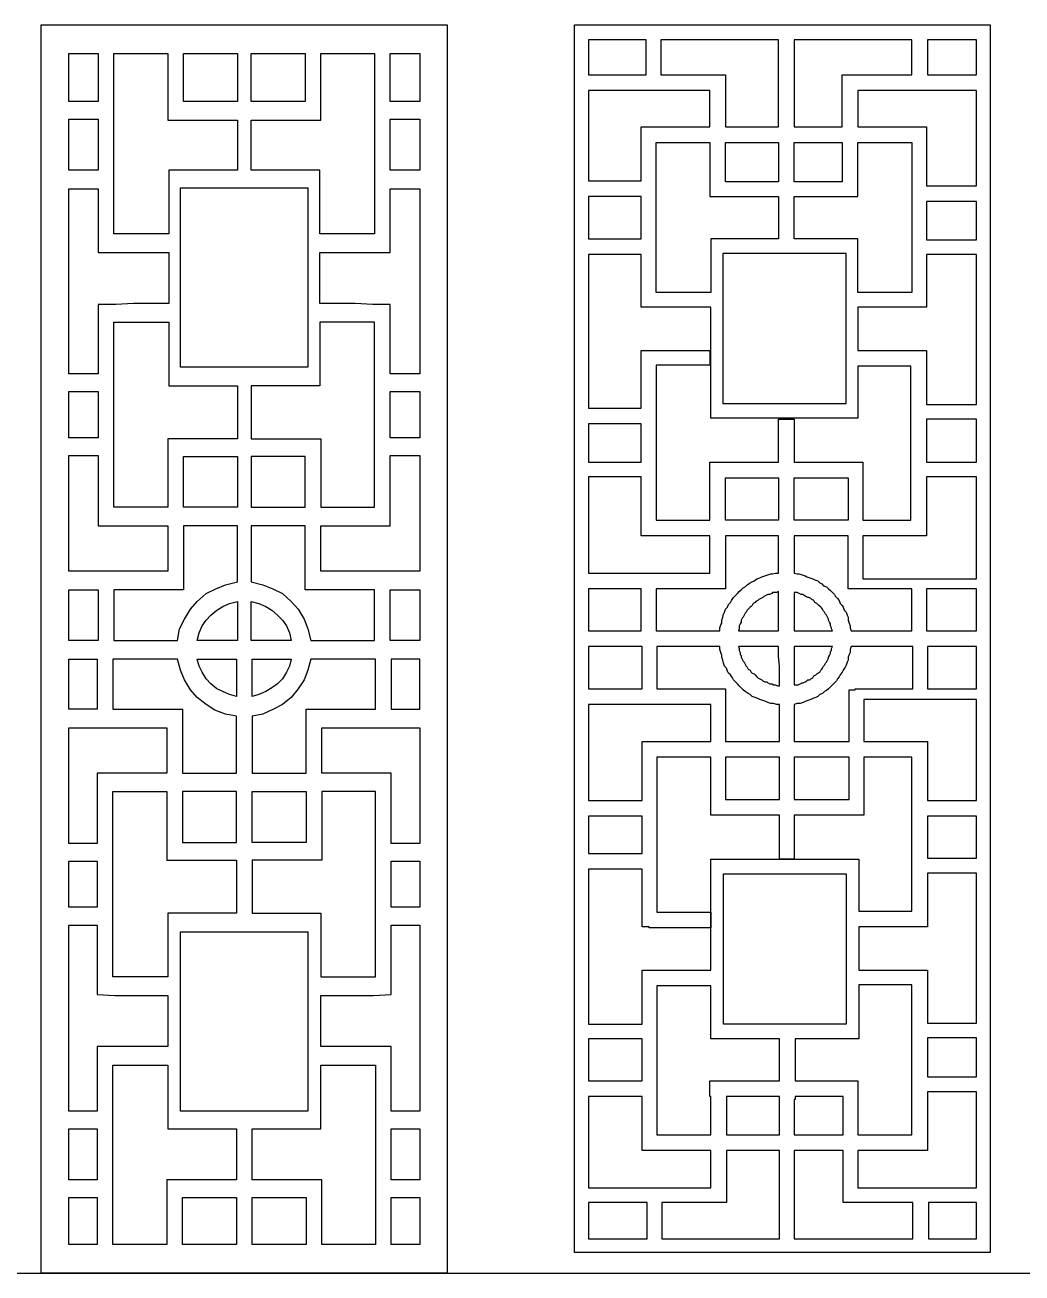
# Model space of a CAD drawing. Extents: x -66030 to 95157, y -13132 to 45879.
# Drawn here: x -24717 to -20745, y 31869 to 36841 of the extents above; entities that cross this region are included whole.
import ezdxf

# ---------------------------------------------------------------- set-up
doc = ezdxf.new("R2010")
doc.units = 0
doc.header["$LTSCALE"] = 100
doc.header["$MEASUREMENT"] = 0
doc.layers.add('3', color=11, linetype='CONTINUOUS')

msp = doc.modelspace()

# ---------------------------------------------------------------- linework, layer by layer
at = {"layer": '3', "color": 2}
msp.add_line((-66009.4, 31868.9), (90873, 31868.9), dxfattribs=at)
at = {"layer": '3'}
for points in [[(-24652.1, 36841.2), (-23035, 36841.2), (-23035, 31868.9), (-24652.1, 31868.9), (-24652.1, 36841.2)], [(-24652.1, 36841.2), (-23035, 36841.2), (-23035, 31868.9), (-24652.1, 31868.9), (-24652.1, 36841.2)], [(-22527.2, 36841.2), (-20871.1, 36841.2), (-20871.1, 31951), (-22527.2, 31951), (-22527.2, 36841.2)], [(-22472.6, 36642), (-22242.1, 36642), (-22242.1, 36782.6), (-22472.6, 36782.6), (-22472.6, 36642)], [(-22183.5, 36782.6), (-22183.5, 36642), (-21925.7, 36642), (-21925.7, 36579.5), (-21925.7, 36579.5), (-21925.7, 36435), (-21714.8, 36435), (-21714.8, 36782.6), (-22183.5, 36782.6)], [(-21652.3, 36782.6), (-21652.3, 36435), (-21460.9, 36435), (-21460.9, 36618.6), (-21460.9, 36618.6), (-21460.9, 36642), (-21183.6, 36642), (-21183.6, 36782.6), (-21652.3, 36782.6)], [(-21121.1, 36782.6), (-21121.1, 36642), (-20925.8, 36642), (-20925.8, 36782.6), (-21121.1, 36782.6)], [(-24542.7, 36728), (-24425.5, 36728), (-24425.5, 36536.6), (-24542.7, 36536.6), (-24542.7, 36728)], [(-24363, 36728), (-24148.2, 36728), (-24148.2, 36661.6), (-24148.2, 36591.2), (-24148.2, 36524.8), (-24148.2, 36462.3), (-23870.9, 36462.3), (-23870.9, 36263.1), (-24144.3, 36263.1), (-24144.3, 36009.3), (-24363, 36009.3), (-24363, 36728)], [(-24085.7, 36728), (-23870.9, 36728), (-23870.9, 36536.6), (-24085.7, 36536.6), (-24085.7, 36728)], [(-23816.2, 36728), (-23601.4, 36728), (-23601.4, 36536.6), (-23816.2, 36536.6), (-23816.2, 36728)], [(-23538.9, 36728), (-23324.1, 36728), (-23324.1, 36009.3), (-23542.8, 36009.3), (-23542.8, 36263.1), (-23816.2, 36263.1), (-23816.2, 36462.3), (-23538.9, 36462.3), (-23538.9, 36524.8), (-23538.9, 36591.2), (-23538.9, 36661.6), (-23538.9, 36728)], [(-23261.6, 36728), (-23144.4, 36728), (-23144.4, 36536.6), (-23261.6, 36536.6), (-23261.6, 36728)], [(-22472.6, 36220.2), (-22261.6, 36220.2), (-22261.6, 36435), (-22203, 36435), (-22203, 36435), (-21988.2, 36435), (-21988.2, 36579.5), (-22472.6, 36579.5), (-22472.6, 36220.2)], [(-20925.8, 36579.5), (-21398.4, 36579.5), (-21398.4, 36435), (-21183.6, 36435), (-21183.6, 36435), (-21125, 36435), (-21125, 36200.6), (-20925.8, 36200.6), (-20925.8, 36579.5)], [(-24542.7, 36263.1), (-24542.7, 36466.3), (-24425.5, 36466.3), (-24425.5, 36263.1), (-24542.7, 36263.1)], [(-23144.4, 36466.3), (-23144.4, 36263.1), (-23261.6, 36263.1), (-23261.6, 36466.3), (-23144.4, 36466.3)], [(-22203, 36372.5), (-21988.2, 36372.5), (-21988.2, 36216.3), (-21988.2, 36216.3), (-21988.2, 36157.7), (-21714.8, 36157.7), (-21714.8, 35989.7), (-21984.3, 35989.7), (-21984.3, 35774.9), (-22203, 35774.9), (-22203, 36372.5)], [(-21925.7, 36216.3), (-21925.7, 36372.5), (-21714.8, 36372.5), (-21714.8, 36216.3), (-21925.7, 36216.3)], [(-21652.3, 36157.7), (-21398.4, 36157.7), (-21398.4, 36216.3), (-21398.4, 36216.3), (-21398.4, 36372.5), (-21183.6, 36372.5), (-21183.6, 35774.9), (-21398.4, 35774.9), (-21398.4, 35989.7), (-21652.3, 35989.7), (-21652.3, 36157.7)], [(-21652.3, 36231.9), (-21652.3, 36372.5), (-21460.9, 36372.5), (-21460.9, 36216.3), (-21652.3, 36216.3), (-21652.3, 36231.9), (-21652.3, 36231.9)], [(-24542.7, 35450.7), (-24542.7, 36188.9), (-24425.5, 36188.9), (-24425.5, 35935), (-24363, 35935), (-24363, 35935), (-24144.3, 35935), (-24144.3, 35731.9), (-24214.6, 35731.9), (-24284.9, 35731.9), (-24355.2, 35728), (-24425.5, 35728), (-24425.5, 35450.7), (-24542.7, 35450.7)], [(-23589.7, 36192.8), (-23589.7, 35478), (-23843.5, 35478), (-23843.5, 35478), (-24097.4, 35478), (-24097.4, 36192.8), (-23843.5, 36192.8), (-23843.5, 36192.8), (-23589.7, 36192.8)], [(-23589.7, 36192.8), (-23589.7, 35478), (-23843.5, 35478), (-23843.5, 35478), (-24097.4, 35478), (-24097.4, 36192.8), (-23843.5, 36192.8), (-23843.5, 36192.8), (-23589.7, 36192.8)], [(-23144.4, 36188.9), (-23144.4, 35450.7), (-23261.6, 35450.7), (-23261.6, 35728), (-23331.9, 35728), (-23402.2, 35731.9), (-23472.5, 35731.9), (-23542.8, 35731.9), (-23542.8, 35935), (-23324.1, 35935), (-23324.1, 35935), (-23261.6, 35935), (-23261.6, 36188.9), (-23144.4, 36188.9)], [(-22472.6, 35989.7), (-22261.6, 35989.7), (-22261.6, 36157.7), (-22472.6, 36157.7), (-22472.6, 35989.7)], [(-20925.8, 36138.2), (-21125, 36138.2), (-21125, 35985.8), (-20925.8, 35985.8), (-20925.8, 36138.2)], [(-22472.6, 35314), (-22261.6, 35314), (-22261.6, 35544.4), (-22234.3, 35544.4), (-22234.3, 35544.4), (-21988.2, 35544.4), (-21988.2, 35485.9), (-22203, 35485.9), (-22203, 34868.7), (-21988.2, 34868.7), (-21988.2, 35064), (-21988.2, 35064), (-21988.2, 35099.2), (-21714.8, 35099.2), (-21714.8, 35271), (-21652.3, 35271), (-21652.3, 35099.2), (-21437.5, 35099.2), (-21437.5, 35099.2), (-21378.9, 35099.2), (-21378.9, 34868.7), (-21187.5, 34868.7), (-21187.5, 35481.9), (-21398.4, 35481.9), (-21398.4, 35274.9), (-21984.3, 35274.9), (-21984.3, 35716.3), (-22203, 35716.3), (-22203, 35716.3), (-22261.6, 35716.3), (-22261.6, 35927.2), (-22472.6, 35927.2), (-22472.6, 35314)], [(-21937.4, 35931.1), (-21937.4, 35333.5), (-21445.3, 35333.5), (-21445.3, 35931.1), (-21937.4, 35931.1)], [(-20925.8, 35927.2), (-21125, 35927.2), (-21125, 35716.3), (-21148.4, 35716.3), (-21148.4, 35716.3), (-21398.4, 35716.3), (-21398.4, 35544.4), (-21187.5, 35544.4), (-21187.5, 35544.4), (-21125, 35544.4), (-21125, 35329.6), (-20925.8, 35329.6), (-20925.8, 35927.2)], [(-24144.3, 35657.7), (-24144.3, 35403.8), (-23870.9, 35403.8), (-23870.9, 35192.9), (-24148.2, 35192.9), (-24148.2, 35153.8), (-24148.2, 35153.8), (-24148.2, 34919.5), (-24363, 34919.5), (-24363, 35657.7), (-24144.3, 35657.7)], [(-24144.3, 35657.7), (-24144.3, 35403.8), (-23870.9, 35403.8), (-23870.9, 35192.9), (-24148.2, 35192.9), (-24148.2, 35153.8), (-24148.2, 35153.8), (-24148.2, 34919.5), (-24363, 34919.5), (-24363, 35657.7), (-24144.3, 35657.7)], [(-23542.8, 35657.7), (-23542.8, 35403.8), (-23816.2, 35403.8), (-23816.2, 35192.9), (-23538.9, 35192.9), (-23538.9, 35153.8), (-23538.9, 35153.8), (-23538.9, 34919.5), (-23324.1, 34919.5), (-23324.1, 35657.7), (-23542.8, 35657.7)], [(-24542.7, 35196.8), (-24542.7, 35380.4), (-24425.5, 35380.4), (-24425.5, 35196.8), (-24542.7, 35196.8)], [(-24542.7, 35196.8), (-24542.7, 35380.4), (-24425.5, 35380.4), (-24425.5, 35196.8), (-24542.7, 35196.8)], [(-23144.4, 35380.4), (-23144.4, 35196.8), (-23261.6, 35196.8), (-23261.6, 35380.4), (-23144.4, 35380.4)], [(-20925.8, 35271), (-21125, 35271), (-21125, 35099.2), (-20925.8, 35099.2), (-20925.8, 35271)], [(-22472.6, 35099.2), (-22261.6, 35099.2), (-22261.6, 35251.5), (-22472.6, 35251.5), (-22472.6, 35099.2)], [(-24542.7, 34665.6), (-24542.7, 35126.5), (-24425.5, 35126.5), (-24425.5, 34845.3), (-24378.7, 34845.3), (-24378.7, 34845.3), (-24148.2, 34845.3), (-24148.2, 34665.6), (-24542.7, 34665.6)], [(-23870.9, 34919.5), (-24085.7, 34919.5), (-24085.7, 35122.6), (-23870.9, 35122.6), (-23870.9, 34919.5)], [(-23816.2, 34919.5), (-23601.4, 34919.5), (-23601.4, 35122.6), (-23816.2, 35122.6), (-23816.2, 34919.5)], [(-23144.4, 35126.5), (-23144.4, 34665.6), (-23538.9, 34665.6), (-23538.9, 34845.3), (-23308.4, 34845.3), (-23308.4, 34845.3), (-23261.6, 34845.3), (-23261.6, 35126.5), (-23144.4, 35126.5)], [(-22472.6, 34657.8), (-21988.2, 34657.8), (-21988.2, 34806.2), (-22214.8, 34806.2), (-22214.8, 34806.2), (-22261.6, 34806.2), (-22261.6, 35040.6), (-22472.6, 35040.6), (-22472.6, 34657.8)], [(-21714.8, 34868.7), (-21925.7, 34868.7), (-21925.7, 35036.7), (-21714.8, 35036.7), (-21714.8, 34868.7)], [(-21437.5, 34868.7), (-21652.3, 34868.7), (-21652.3, 35036.7), (-21437.5, 35036.7), (-21437.5, 34868.7)], [(-20925.8, 35040.6), (-21125, 35040.6), (-21125, 34806.2), (-21175.8, 34806.2), (-21175.8, 34806.2), (-21378.9, 34806.2), (-21378.9, 34634.4), (-20925.8, 34634.4), (-20925.8, 35040.6)], [(-24109.2, 34388.3), (-24101.3, 34435.2), (-24081.8, 34474.2), (-24058.4, 34513.3), (-24031, 34544.5), (-23995.9, 34575.8), (-23956.8, 34595.3), (-23917.8, 34610.9), (-23870.9, 34622.6), (-23870.9, 34845.3), (-24085.7, 34845.3), (-24085.7, 34591.4), (-24148.2, 34591.4), (-24148.2, 34591.4), (-24363, 34591.4), (-24363, 34388.3), (-24128.7, 34388.3), (-24109.2, 34388.3)], [(-23816.2, 34622.6), (-23769.3, 34610.9), (-23730.3, 34595.3), (-23691.2, 34575.8), (-23656.1, 34544.5), (-23628.7, 34513.3), (-23605.3, 34474.2), (-23589.7, 34435.2), (-23577.9, 34388.3), (-23324.1, 34388.3), (-23324.1, 34591.4), (-23538.9, 34591.4), (-23538.9, 34591.4), (-23601.4, 34591.4), (-23601.4, 34845.3), (-23816.2, 34845.3), (-23816.2, 34650), (-23816.2, 34622.6)], [(-21949.2, 34427.3), (-21949.2, 34439.1), (-21945.2, 34450.8), (-21941.3, 34458.6), (-21941.3, 34470.3), (-21937.4, 34482), (-21933.5, 34493.7), (-21929.6, 34501.6), (-21925.7, 34513.3), (-21917.9, 34521.1), (-21914, 34532.8), (-21906.2, 34540.6), (-21902.3, 34548.4), (-21894.5, 34560.1), (-21886.7, 34568), (-21878.8, 34575.8), (-21871, 34583.6), (-21863.2, 34591.4), (-21855.4, 34599.2), (-21847.6, 34603.1), (-21839.8, 34610.9), (-21828.1, 34618.7), (-21820.3, 34622.6), (-21812.4, 34626.5), (-21800.7, 34634.4), (-21789, 34638.3), (-21781.2, 34642.2), (-21769.5, 34646.1), (-21757.8, 34650), (-21746, 34653.9), (-21738.2, 34653.9), (-21726.5, 34657.8), (-21714.8, 34657.8), (-21714.8, 34806.2), (-21925.7, 34806.2), (-21925.7, 34595.3), (-21988.2, 34595.3), (-21988.2, 34595.3), (-22203, 34595.3), (-22203, 34427.3), (-21949.2, 34427.3)], [(-21652.3, 34657.8), (-21640.6, 34653.9), (-21632.8, 34653.9), (-21621.1, 34650), (-21609.3, 34646.1), (-21601.5, 34642.2), (-21589.8, 34638.3), (-21578.1, 34634.4), (-21570.3, 34630.4), (-21558.6, 34626.5), (-21550.7, 34618.7), (-21542.9, 34614.8), (-21535.1, 34607), (-21523.4, 34603.1), (-21515.6, 34595.3), (-21507.8, 34587.5), (-21500, 34579.7), (-21492.2, 34571.9), (-21488.3, 34564), (-21480.4, 34556.2), (-21472.6, 34548.4), (-21468.7, 34536.7), (-21460.9, 34528.9), (-21457, 34521.1), (-21453.1, 34509.4), (-21445.3, 34501.6), (-21441.4, 34489.8), (-21437.5, 34482), (-21437.5, 34470.3), (-21433.6, 34458.6), (-21429.7, 34446.9), (-21429.7, 34439.1), (-21425.8, 34427.3), (-21183.6, 34427.3), (-21183.6, 34595.3), (-21410.1, 34595.3), (-21410.1, 34595.3), (-21437.5, 34595.3), (-21437.5, 34806.2), (-21652.3, 34806.2), (-21652.3, 34657.8)], [(-24542.7, 34388.3), (-24542.7, 34591.4), (-24425.5, 34591.4), (-24425.5, 34388.3), (-24542.7, 34388.3)], [(-23144.4, 34591.4), (-23144.4, 34388.3), (-23261.6, 34388.3), (-23261.6, 34591.4), (-23144.4, 34591.4)], [(-22472.6, 34427.3), (-22261.6, 34427.3), (-22261.6, 34595.3), (-22472.6, 34595.3), (-22472.6, 34427.3)], [(-21714.8, 34427.3), (-21714.8, 34427.3), (-21714.8, 34583.6), (-21722.6, 34579.7), (-21730.4, 34579.7), (-21738.2, 34579.7), (-21742.1, 34575.8), (-21750, 34571.9), (-21757.8, 34571.9), (-21765.6, 34568), (-21773.4, 34564), (-21777.3, 34560.1), (-21785.1, 34556.2), (-21792.9, 34552.3), (-21796.8, 34548.4), (-21804.6, 34544.5), (-21808.5, 34540.6), (-21816.4, 34536.7), (-21820.3, 34528.9), (-21824.2, 34525), (-21828.1, 34521.1), (-21835.9, 34513.3), (-21839.8, 34509.4), (-21843.7, 34501.6), (-21847.6, 34497.6), (-21851.5, 34489.8), (-21855.4, 34482), (-21859.3, 34478.1), (-21863.2, 34470.3), (-21863.2, 34462.5), (-21867.1, 34454.7), (-21871, 34446.9), (-21871, 34443), (-21871, 34435.2), (-21874.9, 34427.3), (-21714.8, 34427.3)], [(-21652.3, 34427.3), (-21652.3, 34427.3), (-21500, 34427.3), (-21503.9, 34435.2), (-21503.9, 34439.1), (-21507.8, 34446.9), (-21507.8, 34454.7), (-21511.7, 34462.5), (-21515.6, 34470.3), (-21515.6, 34474.2), (-21519.5, 34482), (-21523.4, 34489.8), (-21527.3, 34493.7), (-21531.2, 34501.6), (-21535.1, 34505.5), (-21539, 34513.3), (-21542.9, 34517.2), (-21546.8, 34521.1), (-21554.7, 34528.9), (-21558.6, 34532.8), (-21562.5, 34536.7), (-21570.3, 34540.6), (-21574.2, 34548.4), (-21582, 34552.3), (-21585.9, 34556.2), (-21593.7, 34560.1), (-21597.6, 34560.1), (-21605.4, 34564), (-21613.2, 34568), (-21617.1, 34571.9), (-21625, 34571.9), (-21632.8, 34575.8), (-21640.6, 34579.7), (-21644.5, 34579.7), (-21652.3, 34579.7), (-21652.3, 34427.3)], [(-20925.8, 34595.3), (-21125, 34595.3), (-21125, 34427.3), (-20925.8, 34427.3), (-20925.8, 34595.3)], [(-24031, 34388.3), (-24023.2, 34419.5), (-24011.5, 34446.9), (-23995.9, 34470.3), (-23976.4, 34489.8), (-23952.9, 34509.4), (-23929.5, 34525), (-23902.1, 34536.7), (-23870.9, 34544.5), (-23870.9, 34388.3), (-24031, 34388.3)], [(-23816.2, 34544.5), (-23785, 34536.7), (-23757.6, 34525), (-23734.2, 34509.4), (-23710.7, 34489.8), (-23691.2, 34470.3), (-23675.6, 34446.9), (-23663.9, 34419.5), (-23656.1, 34388.3), (-23816.2, 34388.3), (-23816.2, 34544.5)], [(-22472.6, 34196.9), (-22257.7, 34196.9), (-22257.7, 34364.8), (-22472.6, 34364.8), (-22472.6, 34196.9)], [(-21710.9, 34134.4), (-21722.6, 34134.4), (-21734.3, 34138.3), (-21746, 34138.3), (-21757.8, 34142.2), (-21765.6, 34146.1), (-21777.3, 34150), (-21789, 34153.9), (-21796.8, 34157.8), (-21808.5, 34161.7), (-21820.3, 34165.6), (-21828.1, 34173.5), (-21835.9, 34177.4), (-21847.6, 34185.2), (-21855.4, 34193), (-21863.2, 34200.8), (-21871, 34208.6), (-21878.8, 34216.4), (-21886.7, 34224.2), (-21894.5, 34232), (-21898.4, 34239.9), (-21906.2, 34251.6), (-21914, 34259.4), (-21917.9, 34267.2), (-21921.8, 34278.9), (-21929.6, 34286.7), (-21933.5, 34298.4), (-21937.4, 34310.2), (-21941.3, 34321.9), (-21941.3, 34329.7), (-21945.2, 34341.4), (-21949.2, 34353.1), (-21949.2, 34364.8), (-22199.1, 34364.8), (-22199.1, 34196.9), (-21984.3, 34196.9), (-21984.3, 34196.9), (-21925.7, 34196.9), (-21925.7, 33986), (-21710.9, 33986), (-21710.9, 34134.4)], [(-21714.8, 34364.8), (-21874.9, 34364.8), (-21871, 34357), (-21871, 34349.2), (-21867.1, 34341.4), (-21867.1, 34333.6), (-21863.2, 34329.7), (-21863.2, 34321.9), (-21859.3, 34314.1), (-21855.4, 34306.3), (-21851.5, 34302.3), (-21847.6, 34294.5), (-21843.7, 34286.7), (-21839.8, 34282.8), (-21835.9, 34275), (-21828.1, 34271.1), (-21824.2, 34263.3), (-21820.3, 34259.4), (-21812.4, 34255.5), (-21808.5, 34251.6), (-21800.7, 34243.8), (-21796.8, 34239.9), (-21789, 34235.9), (-21781.2, 34232), (-21777.3, 34228.1), (-21769.5, 34224.2), (-21761.7, 34224.2), (-21757.8, 34220.3), (-21750, 34216.4), (-21742.1, 34216.4), (-21734.3, 34212.5), (-21726.5, 34212.5), (-21718.7, 34208.6), (-21710.9, 34208.6), (-21710.9, 34228.1), (-21710.9, 34247.7), (-21710.9, 34286.7), (-21714.8, 34325.8), (-21714.8, 34345.3), (-21714.8, 34364.8)], [(-21652.3, 34364.8), (-21652.3, 34364.8), (-21652.3, 34364.8), (-21652.3, 34212.5), (-21644.5, 34212.5), (-21636.7, 34212.5), (-21628.9, 34216.4), (-21621.1, 34220.3), (-21617.1, 34220.3), (-21609.3, 34224.2), (-21601.5, 34228.1), (-21597.6, 34232), (-21589.8, 34232), (-21585.9, 34235.9), (-21578.1, 34239.9), (-21574.2, 34247.7), (-21566.4, 34251.6), (-21562.5, 34255.5), (-21558.6, 34259.4), (-21550.7, 34263.3), (-21546.8, 34271.1), (-21542.9, 34275), (-21539, 34278.9), (-21535.1, 34286.7), (-21531.2, 34290.6), (-21527.3, 34298.4), (-21523.4, 34302.3), (-21519.5, 34310.2), (-21515.6, 34318), (-21515.6, 34321.9), (-21511.7, 34329.7), (-21507.8, 34337.5), (-21507.8, 34345.3), (-21503.9, 34349.2), (-21503.9, 34357), (-21500, 34364.8), (-21652.3, 34364.8)], [(-21425.8, 34364.8), (-21429.7, 34353.1), (-21429.7, 34341.4), (-21433.6, 34333.6), (-21437.5, 34321.9), (-21437.5, 34310.2), (-21441.4, 34302.3), (-21445.3, 34290.6), (-21449.2, 34282.8), (-21457, 34271.1), (-21460.9, 34263.3), (-21468.7, 34251.6), (-21472.6, 34243.8), (-21480.4, 34235.9), (-21484.3, 34228.1), (-21492.2, 34220.3), (-21500, 34212.5), (-21507.8, 34204.7), (-21515.6, 34196.9), (-21523.4, 34189.1), (-21531.2, 34185.2), (-21539, 34177.4), (-21550.7, 34173.5), (-21558.6, 34165.6), (-21566.4, 34161.7), (-21578.1, 34157.8), (-21585.9, 34153.9), (-21597.6, 34150), (-21609.3, 34146.1), (-21617.1, 34142.2), (-21628.9, 34138.3), (-21640.6, 34138.3), (-21652.3, 34134.4), (-21652.3, 33986), (-21433.6, 33986), (-21433.6, 34193), (-21410.1, 34193), (-21410.1, 34196.9), (-21179.7, 34196.9), (-21179.7, 34364.8), (-21425.8, 34364.8)], [(-20925.8, 34364.8), (-21121.1, 34364.8), (-21121.1, 34196.9), (-20925.8, 34196.9), (-20925.8, 34364.8)], [(-24542.7, 34114.9), (-24542.7, 34314.1), (-24429.4, 34314.1), (-24429.4, 34114.9), (-24542.7, 34114.9)], [(-23874.8, 34087.5), (-23917.8, 34095.3), (-23960.7, 34111), (-23995.9, 34134.4), (-24031, 34161.7), (-24058.4, 34193), (-24081.8, 34232), (-24097.4, 34271.1), (-24109.2, 34314.1), (-24366.9, 34314.1), (-24366.9, 34114.9), (-24152.1, 34114.9), (-24152.1, 34114.9), (-24089.6, 34114.9), (-24089.6, 33861), (-23874.8, 33861), (-23874.8, 34087.5)], [(-23874.8, 34087.5), (-23917.8, 34095.3), (-23960.7, 34111), (-23995.9, 34134.4), (-24031, 34161.7), (-24058.4, 34193), (-24081.8, 34232), (-24097.4, 34271.1), (-24109.2, 34314.1), (-24366.9, 34314.1), (-24366.9, 34114.9), (-24152.1, 34114.9), (-24152.1, 34114.9), (-24089.6, 34114.9), (-24089.6, 33861), (-23874.8, 33861), (-23874.8, 34087.5)], [(-23874.8, 34165.6), (-23902.1, 34173.5), (-23929.5, 34185.2), (-23952.9, 34196.9), (-23976.4, 34216.4), (-23995.9, 34235.9), (-24011.5, 34263.3), (-24023.2, 34286.7), (-24031, 34314.1), (-23874.8, 34314.1), (-23874.8, 34165.6)], [(-23656.1, 34314.1), (-23663.9, 34286.7), (-23675.6, 34263.3), (-23691.2, 34235.9), (-23710.7, 34216.4), (-23734.2, 34200.8), (-23757.6, 34185.2), (-23785, 34173.5), (-23812.3, 34165.6), (-23812.3, 34314.1), (-23656.1, 34314.1)], [(-23577.9, 34314.1), (-23589.7, 34271.1), (-23605.3, 34232), (-23628.7, 34196.9), (-23656.1, 34161.7), (-23691.2, 34134.4), (-23726.4, 34114.9), (-23769.3, 34095.3), (-23812.3, 34087.5), (-23812.3, 33861), (-23597.5, 33861), (-23597.5, 34114.9), (-23535, 34114.9), (-23535, 34114.9), (-23320.2, 34114.9), (-23320.2, 34314.1), (-23577.9, 34314.1)], [(-23144.4, 34314.1), (-23257.7, 34314.1), (-23257.7, 34114.9), (-23144.4, 34114.9), (-23144.4, 34314.1)], [(-22472.6, 33751.6), (-22257.7, 33751.6), (-22257.7, 33986), (-22210.9, 33986), (-22210.9, 33986), (-21984.3, 33986), (-21984.3, 34134.4), (-22472.6, 34134.4), (-22472.6, 33751.6)], [(-20925.8, 34153.9), (-21375, 34153.9), (-21375, 33986), (-21171.9, 33986), (-21171.9, 33986), (-21121.1, 33986), (-21121.1, 33751.6), (-20925.8, 33751.6), (-20925.8, 34153.9)], [(-24542.7, 33579.7), (-24542.7, 34040.6), (-24152.1, 34040.6), (-24152.1, 33861), (-24378.7, 33861), (-24378.7, 33861), (-24429.4, 33861), (-24429.4, 33579.7), (-24542.7, 33579.7)], [(-23144.4, 34040.6), (-23144.4, 33579.7), (-23257.7, 33579.7), (-23257.7, 33861), (-23308.4, 33861), (-23308.4, 33861), (-23535, 33861), (-23535, 34040.6), (-23144.4, 34040.6)], [(-22472.6, 32861), (-22257.7, 32861), (-22257.7, 33075.9), (-22199.1, 33075.9), (-22199.1, 33075.9), (-21984.3, 33075.9), (-21984.3, 33517.2), (-21394.5, 33517.2), (-21394.5, 33310.2), (-21183.6, 33310.2), (-21183.6, 33923.5), (-21375, 33923.5), (-21375, 33693), (-21433.6, 33693), (-21433.6, 33693), (-21652.3, 33693), (-21652.3, 33517.2), (-21710.9, 33517.2), (-21710.9, 33693), (-21984.3, 33693), (-21984.3, 33728.2), (-21984.3, 33728.2), (-21984.3, 33923.5), (-22199.1, 33923.5), (-22199.1, 33306.3), (-21984.3, 33306.3), (-21984.3, 33243.8), (-22230.4, 33243.8), (-22230.4, 33247.7), (-22257.7, 33247.7), (-22257.7, 33478.2), (-22472.6, 33478.2), (-22472.6, 32861)], [(-21710.9, 33923.5), (-21925.7, 33923.5), (-21925.7, 33755.5), (-21710.9, 33755.5), (-21710.9, 33923.5)], [(-21433.6, 33923.5), (-21652.3, 33923.5), (-21652.3, 33755.5), (-21433.6, 33755.5), (-21433.6, 33923.5)], [(-24148.2, 33048.5), (-24366.9, 33048.5), (-24366.9, 33786.8), (-24152.1, 33786.8), (-24152.1, 33552.4), (-24152.1, 33552.4), (-24152.1, 33513.3), (-23874.8, 33513.3), (-23874.8, 33302.4), (-24148.2, 33302.4), (-24148.2, 33048.5)], [(-23874.8, 33786.8), (-24089.6, 33786.8), (-24089.6, 33583.6), (-23874.8, 33583.6), (-23874.8, 33786.8)], [(-23538.9, 33048.5), (-23320.2, 33048.5), (-23320.2, 33786.8), (-23535, 33786.8), (-23535, 33552.4), (-23535, 33552.4), (-23535, 33513.3), (-23812.3, 33513.3), (-23812.3, 33302.4), (-23538.9, 33302.4), (-23538.9, 33048.5)], [(-23812.3, 33786.8), (-23597.5, 33786.8), (-23597.5, 33583.6), (-23812.3, 33583.6), (-23812.3, 33786.8)], [(-22472.6, 33540.7), (-22257.7, 33540.7), (-22257.7, 33689.1), (-22472.6, 33689.1), (-22472.6, 33540.7)], [(-20925.8, 33689.1), (-21121.1, 33689.1), (-21121.1, 33521.2), (-20925.8, 33521.2), (-20925.8, 33689.1)], [(-24542.7, 33325.9), (-24542.7, 33509.4), (-24429.4, 33509.4), (-24429.4, 33325.9), (-24542.7, 33325.9)], [(-23144.4, 33509.4), (-23144.4, 33325.9), (-23257.7, 33325.9), (-23257.7, 33509.4), (-23144.4, 33509.4)], [(-21933.5, 32861), (-21933.5, 33458.7), (-21445.3, 33458.7), (-21445.3, 32861), (-21933.5, 32861)], [(-20925.8, 33462.6), (-21121.1, 33462.6), (-21121.1, 33247.7), (-21183.6, 33247.7), (-21183.6, 33247.7), (-21394.5, 33247.7), (-21394.5, 33075.9), (-21144.5, 33075.9), (-21144.5, 33075.9), (-21121.1, 33075.9), (-21121.1, 32865), (-20925.8, 32865), (-20925.8, 33462.6)], [(-24542.7, 32513.4), (-24542.7, 33255.5), (-24429.4, 33255.5), (-24429.4, 32978.2), (-24359.1, 32974.3), (-24288.8, 32974.3), (-24218.5, 32974.3), (-24148.2, 32974.3), (-24148.2, 32771.2), (-24366.9, 32771.2), (-24366.9, 32771.2), (-24429.4, 32771.2), (-24429.4, 32513.4), (-24542.7, 32513.4)], [(-23589.7, 33228.2), (-23589.7, 32513.4), (-23843.5, 32513.4), (-23843.5, 32513.4), (-24097.4, 32513.4), (-24097.4, 33228.2), (-23972.4, 33228.2), (-23843.5, 33228.2), (-23714.7, 33228.2), (-23589.7, 33228.2)], [(-23144.4, 33255.5), (-23144.4, 32513.4), (-23257.7, 32513.4), (-23257.7, 32771.2), (-23320.2, 32771.2), (-23320.2, 32771.2), (-23538.9, 32771.2), (-23538.9, 32974.3), (-23468.6, 32974.3), (-23398.3, 32974.3), (-23328, 32974.3), (-23257.7, 32978.2), (-23257.7, 33255.5), (-23144.4, 33255.5)], [(-21648.4, 32634.5), (-21398.4, 32634.5), (-21398.4, 32572), (-21398.4, 32572), (-21398.4, 32419.7), (-21183.6, 32419.7), (-21183.6, 33017.3), (-21394.5, 33017.3), (-21394.5, 32802.5), (-21648.4, 32802.5), (-21648.4, 32634.5)], [(-22199.1, 32419.7), (-21984.3, 32419.7), (-21984.3, 32572), (-21988.2, 32572), (-21988.2, 32634.5), (-21710.9, 32634.5), (-21710.9, 32802.5), (-21984.3, 32802.5), (-21984.3, 33013.4), (-22199.1, 33013.4), (-22199.1, 32419.7)], [(-22472.6, 32634.5), (-22257.7, 32634.5), (-22257.7, 32802.5), (-22472.6, 32802.5), (-22472.6, 32634.5)], [(-20925.8, 32806.4), (-21121.1, 32806.4), (-21121.1, 32650.1), (-20925.8, 32650.1), (-20925.8, 32806.4)], [(-24152.1, 31982.2), (-24366.9, 31982.2), (-24366.9, 32697), (-24148.2, 32697), (-24148.2, 32443.1), (-23874.8, 32443.1), (-23874.8, 32240), (-24152.1, 32240), (-24152.1, 31982.2)], [(-23320.2, 31982.2), (-23535, 31982.2), (-23535, 32240), (-23812.3, 32240), (-23812.3, 32443.1), (-23538.9, 32443.1), (-23538.9, 32697), (-23320.2, 32697), (-23320.2, 31982.2)], [(-22472.6, 32208.7), (-21984.3, 32208.7), (-21984.3, 32357.2), (-22199.1, 32357.2), (-22199.1, 32357.2), (-22257.7, 32357.2), (-22257.7, 32572), (-22472.6, 32572), (-22472.6, 32208.7)], [(-21921.8, 32572), (-21921.8, 32419.7), (-21710.9, 32419.7), (-21710.9, 32572), (-21921.8, 32572)], [(-21652.3, 32560.3), (-21652.3, 32419.7), (-21457, 32419.7), (-21457, 32572), (-21648.4, 32572), (-21648.4, 32560.3), (-21652.3, 32560.3)], [(-20925.8, 32591.5), (-21121.1, 32591.5), (-21121.1, 32357.2), (-21183.6, 32357.2), (-21183.6, 32357.2), (-21398.4, 32357.2), (-21398.4, 32208.7), (-20925.8, 32208.7), (-20925.8, 32591.5)], [(-24542.7, 32240), (-24542.7, 32443.1), (-24429.4, 32443.1), (-24429.4, 32240), (-24542.7, 32240)], [(-23144.4, 32443.1), (-23144.4, 32240), (-23257.7, 32240), (-23257.7, 32443.1), (-23144.4, 32443.1)], [(-21710.9, 32005.6), (-21710.9, 32357.2), (-21921.8, 32357.2), (-21921.8, 32208.7), (-21921.8, 32208.7), (-21921.8, 32150.2), (-22179.6, 32150.2), (-22179.6, 32005.6), (-21710.9, 32005.6)], [(-21179.7, 32005.6), (-21179.7, 32150.2), (-21457, 32150.2), (-21457, 32173.6), (-21457, 32173.6), (-21457, 32357.2), (-21652.3, 32357.2), (-21652.3, 32005.6), (-21179.7, 32005.6)], [(-24429.4, 31982.2), (-24542.7, 31982.2), (-24542.7, 32169.7), (-24429.4, 32169.7), (-24429.4, 31982.2)], [(-23874.8, 31982.2), (-24089.6, 31982.2), (-24089.6, 32169.7), (-23874.8, 32169.7), (-23874.8, 31982.2)], [(-23597.5, 31982.2), (-23812.3, 31982.2), (-23812.3, 32169.7), (-23597.5, 32169.7), (-23597.5, 31982.2)], [(-23144.4, 32169.7), (-23144.4, 31982.2), (-23257.7, 31982.2), (-23257.7, 32169.7), (-23144.4, 32169.7)], [(-22238.2, 32005.6), (-22238.2, 32150.2), (-22472.6, 32150.2), (-22472.6, 32005.6), (-22238.2, 32005.6)], [(-20925.8, 32150.2), (-21117.2, 32150.2), (-21117.2, 32005.6), (-20925.8, 32005.6), (-20925.8, 32150.2)]]:
    msp.add_lwpolyline(points, close=True, dxfattribs=at)
for points in [[(-24542.7, 36728), (-24425.5, 36728), (-24425.5, 36536.6), (-24542.7, 36536.6), (-24542.7, 36728)], [(-24363, 36728), (-24148.2, 36728), (-24148.2, 36661.6), (-24148.2, 36591.2), (-24148.2, 36524.8), (-24148.2, 36462.3), (-23870.9, 36462.3), (-23870.9, 36263.1), (-24144.3, 36263.1), (-24144.3, 36009.3), (-24363, 36009.3), (-24363, 36728)], [(-24085.7, 36728), (-23870.9, 36728), (-23870.9, 36536.6), (-24085.7, 36536.6), (-24085.7, 36728)], [(-23816.2, 36728), (-23601.4, 36728), (-23601.4, 36536.6), (-23816.2, 36536.6), (-23816.2, 36728)], [(-23538.9, 36728), (-23324.1, 36728), (-23324.1, 36009.3), (-23542.8, 36009.3), (-23542.8, 36263.1), (-23816.2, 36263.1), (-23816.2, 36462.3), (-23538.9, 36462.3), (-23538.9, 36524.8), (-23538.9, 36591.2), (-23538.9, 36661.6), (-23538.9, 36728)], [(-23261.6, 36728), (-23144.4, 36728), (-23144.4, 36536.6), (-23261.6, 36536.6), (-23261.6, 36728)], [(-24542.7, 36263.1), (-24542.7, 36466.3), (-24425.5, 36466.3), (-24425.5, 36263.1), (-24542.7, 36263.1)], [(-23144.4, 36466.3), (-23144.4, 36263.1), (-23261.6, 36263.1), (-23261.6, 36466.3), (-23144.4, 36466.3)], [(-24542.7, 35450.7), (-24542.7, 36188.9), (-24425.5, 36188.9), (-24425.5, 35935), (-24363, 35935), (-24363, 35935), (-24144.3, 35935), (-24144.3, 35731.9), (-24214.6, 35731.9), (-24284.9, 35731.9), (-24355.2, 35728), (-24425.5, 35728), (-24425.5, 35450.7), (-24542.7, 35450.7)], [(-23144.4, 36188.9), (-23144.4, 35450.7), (-23261.6, 35450.7), (-23261.6, 35728), (-23331.9, 35728), (-23402.2, 35731.9), (-23472.5, 35731.9), (-23542.8, 35731.9), (-23542.8, 35935), (-23324.1, 35935), (-23324.1, 35935), (-23261.6, 35935), (-23261.6, 36188.9), (-23144.4, 36188.9)], [(-23542.8, 35657.7), (-23542.8, 35403.8), (-23816.2, 35403.8), (-23816.2, 35192.9), (-23538.9, 35192.9), (-23538.9, 35153.8), (-23538.9, 35153.8), (-23538.9, 34919.5), (-23324.1, 34919.5), (-23324.1, 35657.7), (-23542.8, 35657.7)], [(-23144.4, 35380.4), (-23144.4, 35196.8), (-23261.6, 35196.8), (-23261.6, 35380.4), (-23144.4, 35380.4)], [(-24542.7, 34665.6), (-24542.7, 35126.5), (-24425.5, 35126.5), (-24425.5, 34845.3), (-24378.7, 34845.3), (-24378.7, 34845.3), (-24148.2, 34845.3), (-24148.2, 34665.6), (-24542.7, 34665.6)], [(-23870.9, 34919.5), (-24085.7, 34919.5), (-24085.7, 35122.6), (-23870.9, 35122.6), (-23870.9, 34919.5)], [(-23816.2, 34919.5), (-23601.4, 34919.5), (-23601.4, 35122.6), (-23816.2, 35122.6), (-23816.2, 34919.5)], [(-23144.4, 35126.5), (-23144.4, 34665.6), (-23538.9, 34665.6), (-23538.9, 34845.3), (-23308.4, 34845.3), (-23308.4, 34845.3), (-23261.6, 34845.3), (-23261.6, 35126.5), (-23144.4, 35126.5)], [(-24109.2, 34388.3), (-24101.3, 34435.2), (-24081.8, 34474.2), (-24058.4, 34513.3), (-24031, 34544.5), (-23995.9, 34575.8), (-23956.8, 34595.3), (-23917.8, 34610.9), (-23870.9, 34622.6), (-23870.9, 34845.3), (-24085.7, 34845.3), (-24085.7, 34591.4), (-24148.2, 34591.4), (-24148.2, 34591.4), (-24363, 34591.4), (-24363, 34388.3), (-24128.7, 34388.3), (-24109.2, 34388.3)], [(-23816.2, 34622.6), (-23769.3, 34610.9), (-23730.3, 34595.3), (-23691.2, 34575.8), (-23656.1, 34544.5), (-23628.7, 34513.3), (-23605.3, 34474.2), (-23589.7, 34435.2), (-23577.9, 34388.3), (-23324.1, 34388.3), (-23324.1, 34591.4), (-23538.9, 34591.4), (-23538.9, 34591.4), (-23601.4, 34591.4), (-23601.4, 34845.3), (-23816.2, 34845.3), (-23816.2, 34650), (-23816.2, 34622.6)], [(-24542.7, 34388.3), (-24542.7, 34591.4), (-24425.5, 34591.4), (-24425.5, 34388.3), (-24542.7, 34388.3)], [(-23144.4, 34591.4), (-23144.4, 34388.3), (-23261.6, 34388.3), (-23261.6, 34591.4), (-23144.4, 34591.4)], [(-24031, 34388.3), (-24023.2, 34419.5), (-24011.5, 34446.9), (-23995.9, 34470.3), (-23976.4, 34489.8), (-23952.9, 34509.4), (-23929.5, 34525), (-23902.1, 34536.7), (-23870.9, 34544.5), (-23870.9, 34388.3), (-24031, 34388.3)], [(-23816.2, 34544.5), (-23785, 34536.7), (-23757.6, 34525), (-23734.2, 34509.4), (-23710.7, 34489.8), (-23691.2, 34470.3), (-23675.6, 34446.9), (-23663.9, 34419.5), (-23656.1, 34388.3), (-23816.2, 34388.3), (-23816.2, 34544.5)], [(-24542.7, 34114.9), (-24542.7, 34314.1), (-24429.4, 34314.1), (-24429.4, 34114.9), (-24542.7, 34114.9)], [(-23874.8, 34165.6), (-23902.1, 34173.5), (-23929.5, 34185.2), (-23952.9, 34196.9), (-23976.4, 34216.4), (-23995.9, 34235.9), (-24011.5, 34263.3), (-24023.2, 34286.7), (-24031, 34314.1), (-23874.8, 34314.1), (-23874.8, 34165.6)], [(-23656.1, 34314.1), (-23663.9, 34286.7), (-23675.6, 34263.3), (-23691.2, 34235.9), (-23710.7, 34216.4), (-23734.2, 34200.8), (-23757.6, 34185.2), (-23785, 34173.5), (-23812.3, 34165.6), (-23812.3, 34314.1), (-23656.1, 34314.1)], [(-23577.9, 34314.1), (-23589.7, 34271.1), (-23605.3, 34232), (-23628.7, 34196.9), (-23656.1, 34161.7), (-23691.2, 34134.4), (-23726.4, 34114.9), (-23769.3, 34095.3), (-23812.3, 34087.5), (-23812.3, 33861), (-23597.5, 33861), (-23597.5, 34114.9), (-23535, 34114.9), (-23535, 34114.9), (-23320.2, 34114.9), (-23320.2, 34314.1), (-23577.9, 34314.1)], [(-23144.4, 34314.1), (-23257.7, 34314.1), (-23257.7, 34114.9), (-23144.4, 34114.9), (-23144.4, 34314.1)], [(-24542.7, 33579.7), (-24542.7, 34040.6), (-24152.1, 34040.6), (-24152.1, 33861), (-24378.7, 33861), (-24378.7, 33861), (-24429.4, 33861), (-24429.4, 33579.7), (-24542.7, 33579.7)], [(-23144.4, 34040.6), (-23144.4, 33579.7), (-23257.7, 33579.7), (-23257.7, 33861), (-23308.4, 33861), (-23308.4, 33861), (-23535, 33861), (-23535, 34040.6), (-23144.4, 34040.6)], [(-24148.2, 33048.5), (-24366.9, 33048.5), (-24366.9, 33786.8), (-24152.1, 33786.8), (-24152.1, 33552.4), (-24152.1, 33552.4), (-24152.1, 33513.3), (-23874.8, 33513.3), (-23874.8, 33302.4), (-24148.2, 33302.4), (-24148.2, 33048.5)], [(-23874.8, 33786.8), (-24089.6, 33786.8), (-24089.6, 33583.6), (-23874.8, 33583.6), (-23874.8, 33786.8)], [(-23538.9, 33048.5), (-23320.2, 33048.5), (-23320.2, 33786.8), (-23535, 33786.8), (-23535, 33552.4), (-23535, 33552.4), (-23535, 33513.3), (-23812.3, 33513.3), (-23812.3, 33302.4), (-23538.9, 33302.4), (-23538.9, 33048.5)], [(-23812.3, 33786.8), (-23597.5, 33786.8), (-23597.5, 33583.6), (-23812.3, 33583.6), (-23812.3, 33786.8)], [(-24542.7, 33325.9), (-24542.7, 33509.4), (-24429.4, 33509.4), (-24429.4, 33325.9), (-24542.7, 33325.9)], [(-23144.4, 33509.4), (-23144.4, 33325.9), (-23257.7, 33325.9), (-23257.7, 33509.4), (-23144.4, 33509.4)], [(-24542.7, 32513.4), (-24542.7, 33255.5), (-24429.4, 33255.5), (-24429.4, 32978.2), (-24359.1, 32974.3), (-24288.8, 32974.3), (-24218.5, 32974.3), (-24148.2, 32974.3), (-24148.2, 32771.2), (-24366.9, 32771.2), (-24366.9, 32771.2), (-24429.4, 32771.2), (-24429.4, 32513.4), (-24542.7, 32513.4)], [(-23589.7, 33228.2), (-23589.7, 32513.4), (-23843.5, 32513.4), (-23843.5, 32513.4), (-24097.4, 32513.4), (-24097.4, 33228.2), (-23972.4, 33228.2), (-23843.5, 33228.2), (-23714.7, 33228.2), (-23589.7, 33228.2)], [(-23144.4, 33255.5), (-23144.4, 32513.4), (-23257.7, 32513.4), (-23257.7, 32771.2), (-23320.2, 32771.2), (-23320.2, 32771.2), (-23538.9, 32771.2), (-23538.9, 32974.3), (-23468.6, 32974.3), (-23398.3, 32974.3), (-23328, 32974.3), (-23257.7, 32978.2), (-23257.7, 33255.5), (-23144.4, 33255.5)], [(-24152.1, 31982.2), (-24366.9, 31982.2), (-24366.9, 32697), (-24148.2, 32697), (-24148.2, 32443.1), (-23874.8, 32443.1), (-23874.8, 32240), (-24152.1, 32240), (-24152.1, 31982.2)], [(-23320.2, 31982.2), (-23535, 31982.2), (-23535, 32240), (-23812.3, 32240), (-23812.3, 32443.1), (-23538.9, 32443.1), (-23538.9, 32697), (-23320.2, 32697), (-23320.2, 31982.2)], [(-24542.7, 32240), (-24542.7, 32443.1), (-24429.4, 32443.1), (-24429.4, 32240), (-24542.7, 32240)], [(-23144.4, 32443.1), (-23144.4, 32240), (-23257.7, 32240), (-23257.7, 32443.1), (-23144.4, 32443.1)], [(-24429.4, 31982.2), (-24542.7, 31982.2), (-24542.7, 32169.7), (-24429.4, 32169.7), (-24429.4, 31982.2)], [(-23874.8, 31982.2), (-24089.6, 31982.2), (-24089.6, 32169.7), (-23874.8, 32169.7), (-23874.8, 31982.2)], [(-23597.5, 31982.2), (-23812.3, 31982.2), (-23812.3, 32169.7), (-23597.5, 32169.7), (-23597.5, 31982.2)], [(-23144.4, 32169.7), (-23144.4, 31982.2), (-23257.7, 31982.2), (-23257.7, 32169.7), (-23144.4, 32169.7)]]:
    msp.add_lwpolyline(points, dxfattribs=at)

doc.saveas('drawing.dxf')
